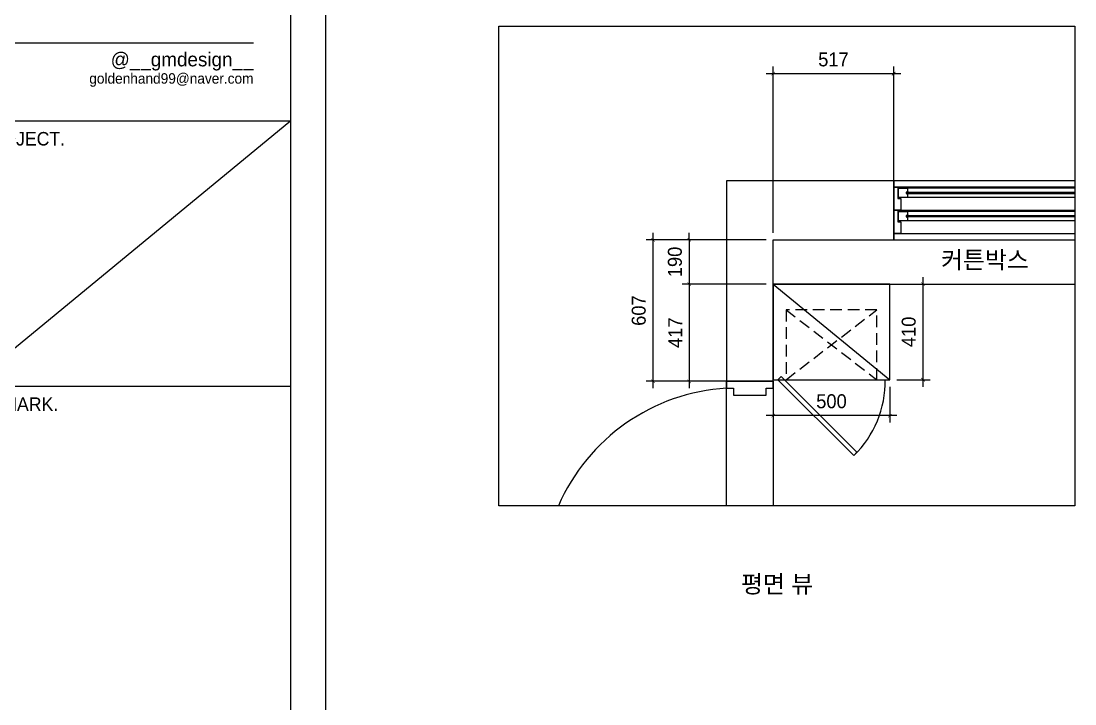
# Model space of a CAD drawing. Header units: inches. Extents: x 4138 to 127072, y -26315 to 43858.
# Drawn here: x 118931 to 123451, y 27829 to 30758 of the extents above; entities that cross this region are included whole.
import ezdxf
from ezdxf.enums import TextEntityAlignment as Align

# ---------------------------------------------------------------- set-up
doc = ezdxf.new("R2010")
doc.units = ezdxf.units.IN
doc.header["$LTSCALE"] = 50
doc.header["$MEASUREMENT"] = 0
doc.linetypes.add('DASHEDX2', pattern=[1.5, 1, -0.5])
for name, color, linetype in [('02-WAL', 2, 'Continuous'), ('03-WAL NEW', 3, 'Continuous'), ('04-WIN', 4, 'Continuous'), ('06-FUR', 6, 'Continuous'), ('F-SYM', 7, 'Continuous'), ('FORM(YOURNAME)-11', 1, 'Continuous'), ('도면층4', 4, 'Continuous'), ('도면층5', 5, 'Continuous'), ('설비', 7, 'Continuous')]:
    doc.layers.add(name, color=color, linetype=linetype)
doc.styles.add('HY 울릉도 L', font='')
doc.styles.add('YOURNAME', font='HY울릉도M.TTF')
doc.styles.add('코레일둥고', font='Korail_Round_Gothic_Medium.ttf')
doc.styles.get('HY 울릉도 L').set_extended_font_data('HY울릉도L')
doc.dimstyles.new('30', dxfattribs={"dimscale": 30, "dimtxt": 2, "dimasz": 1, "dimexe": 1, "dimexo": 1, "dimgap": 1, "dimtad": 1, "dimdec": 0, "dimrnd": 0.05, "dimdsep": 46, "dimlunit": 6, "dimtxsty": 'HY 울릉도 L', "dimblk": 'ARCHTICK', "dimcen": 2.5, "dimdle": 1, "dimclrd": 133, "dimclre": 133, "dimclrt": 30, "dimadec": 0, "dimazin": 0, "dimtfac": 1, "dimtdec": 0, "dimtix": 1, "dimtmove": 2, "dimatfit": 3, "dimldrblk": 'ARCHTICK', "dimfxl": 1, "dimlwd": -1, "dimlwe": -1, "dimarcsym": 0})

# ---------------------------------------------------------------- blocks, each defined once
blk = doc.blocks.new('FORM-PLAN')
at = {"layer": 'Defpoints', "color": 158}
blk.add_line((10556, 41093), (1346, 33504), dxfattribs=at)
blk.add_lwpolyline([(-71444, -2285), (10556, -2285), (10556, 55115), (-71444, 55115)], close=True, dxfattribs=at)
at = {"layer": 'FORM(YOURNAME)-11', "color": 251}
blk.add_line((2415, 43323), (9487, 43323), dxfattribs=at)
at = {"layer": 'FORM(YOURNAME)-11', "color": 14}
for p, q in [((1346, 41093), (10556, 41093)), ((1346, 33504), (10556, 33504))]:
    blk.add_line(p, q, dxfattribs=at)
at = {"layer": 'FORM(YOURNAME)-11', "color": 250}
blk.add_lwpolyline([(-72444, -3285), (11556, -3285), (11556, 56115), (-72444, 56115)], close=True, dxfattribs=at)
at = {"layer": 'FORM(YOURNAME)-11', "color": 14, "style": 'YOURNAME'}
for s, height, width, p in [('@__gmdesign__', 400, 1.03, (9487, 42649)), ('goldenhand99@naver.com', 300, 0.995, (9487, 42154))]:
    blk.add_text(s, height=height, dxfattribs=dict(at, width=width)).set_placement(p, align=Align.RIGHT)
for s, p in [('PROJECT.', (1603, 40579)), ('REMARK.', (1603, 32989))]:
    blk.add_text(s, height=386.1, dxfattribs=at).set_placement(p, align=Align.MIDDLE_LEFT)
at = {"layer": 'FORM(YOURNAME)-11', "color": 3, "style": 'YOURNAME'}
for tag, height, p in [('1', 450, (9905, 18188)), ('2', 450, (9905, 17544)), ('3', 450, (9905, 16257)), ('4', 450, (9905, 14326)), ('5', 515, (9905, 12009)), ('6', 515, (9905, 9757)), ('7', 515, (9905, 7504)), ('8', 515, (9905, 5252)), ('9', 515, (9905, 2999)), ('10', 515, (5655, 811)), ('11', 515, (9905, 747)), ('12', 515, (5655, -1441)), ('13', 515, (9905, -1441))]:
    blk.add_attdef(tag, text='', height=height, dxfattribs=at).set_placement(p, align=Align.MIDDLE_RIGHT)
blk = doc.blocks.new('_ARCHTICK')
at = {"color": 0, "linetype": 'ByBlock', "const_width": 0.075}
blk.add_lwpolyline([(-0.25, -0.25), (0.25, 0.25)], dxfattribs=at)
blk = doc.blocks.new('*D638')
at = {"layer": '06-FUR', "color": 133, "transparency": 16777216}
for p, q in [((121641.8, 29183), (121641.8, 29850)), ((122127.1, 29820), (121611.8, 29820)), ((122127.1, 29213), (121611.8, 29213))]:
    blk.add_line(p, q, dxfattribs=at)
at = {"layer": 'Defpoints', "color": 0, "transparency": 16777216}
for p in [(121641.8, 29820), (122157.1, 29820), (122157.1, 29213)]:
    blk.add_point(p, dxfattribs=at)
at = {"layer": '06-FUR', "color": 133, "transparency": 16777216, "xscale": 30, "yscale": 30, "zscale": 30}
for p, rotation in [((121641.8, 29820), 90), ((121641.8, 29213), 270)]:
    blk.add_blockref('_ARCHTICK', p, dxfattribs=dict(at, rotation=rotation))
at = {"layer": '06-FUR', "color": 30, "transparency": 16777216, "insert": (121580.6, 29516.5), "char_height": 60, "attachment_point": 5, "rotation": 90, "style": 'HY 울릉도 L'}
blk.add_mtext('607', dxfattribs=at)
blk = doc.blocks.new('*D639')
at = {"layer": '06-FUR', "color": 133, "transparency": 16777216}
for p, q in [((121797, 29820), (121797, 29850)), ((122127.1, 29820), (121767, 29820)), ((121797, 29820), (121797, 29630)), ((122127.1, 29630), (121767, 29630)), ((121797, 29630), (121797, 29600))]:
    blk.add_line(p, q, dxfattribs=at)
at = {"layer": 'Defpoints', "color": 0, "transparency": 16777216}
for p in [(122157.1, 29820), (121797, 29630), (122157.1, 29630)]:
    blk.add_point(p, dxfattribs=at)
at = {"layer": '06-FUR', "color": 133, "transparency": 16777216, "xscale": 30, "yscale": 30, "zscale": 30}
for p, rotation in [((121797, 29820), 270), ((121797, 29630), 90)]:
    blk.add_blockref('_ARCHTICK', p, dxfattribs=dict(at, rotation=rotation))
at = {"layer": '06-FUR', "color": 30, "transparency": 16777216, "insert": (121735.7, 29725), "char_height": 60, "attachment_point": 5, "rotation": 90, "style": 'HY 울릉도 L'}
blk.add_mtext('190', dxfattribs=at)
blk = doc.blocks.new('*D640')
at = {"layer": '06-FUR', "color": 133, "transparency": 16777216}
for p, q in [((121797, 29660), (121797, 29183)), ((122127.1, 29630), (121767, 29630)), ((122127.1, 29213), (121767, 29213))]:
    blk.add_line(p, q, dxfattribs=at)
at = {"layer": 'Defpoints', "color": 0, "transparency": 16777216}
for p in [(122157.1, 29630), (121797, 29213), (122157.1, 29213)]:
    blk.add_point(p, dxfattribs=at)
at = {"layer": '06-FUR', "color": 133, "transparency": 16777216, "xscale": 30, "yscale": 30, "zscale": 30}
for p, rotation in [((121797, 29630), 90), ((121797, 29213), 270)]:
    blk.add_blockref('_ARCHTICK', p, dxfattribs=dict(at, rotation=rotation))
at = {"layer": '06-FUR', "color": 30, "transparency": 16777216, "insert": (121737, 29421.5), "char_height": 60, "attachment_point": 5, "rotation": 90, "style": 'HY 울릉도 L'}
blk.add_mtext('417', dxfattribs=at)
blk = doc.blocks.new('*D641')
at = {"layer": '06-FUR', "color": 133, "transparency": 16777216}
for p, q in [((122157.1, 29850), (122157.1, 30563)), ((122674.1, 29850), (122674.1, 30563)), ((122127.1, 30533), (122704.1, 30533))]:
    blk.add_line(p, q, dxfattribs=at)
at = {"layer": 'Defpoints', "color": 0, "transparency": 16777216}
for p in [(122674.1, 30533), (122157.1, 29820), (122674.1, 29820)]:
    blk.add_point(p, dxfattribs=at)
at = {"layer": '06-FUR', "color": 133, "transparency": 16777216, "xscale": 30, "yscale": 30, "zscale": 30, "rotation": 180}
blk.add_blockref('_ARCHTICK', (122157.1, 30533), dxfattribs=at)
at = {"layer": '06-FUR', "color": 133, "transparency": 16777216, "xscale": 30, "yscale": 30, "zscale": 30}
blk.add_blockref('_ARCHTICK', (122674.1, 30533), dxfattribs=at)
at = {"layer": '06-FUR', "color": 30, "transparency": 16777216, "insert": (122415.6, 30593.7), "char_height": 60, "attachment_point": 5, "style": 'HY 울릉도 L'}
blk.add_mtext('517', dxfattribs=at)
blk = doc.blocks.new('*D642')
at = {"layer": '06-FUR', "color": 133, "transparency": 16777216}
for p, q in [((122157.1, 29190), (122157.1, 29035.7)), ((122657.1, 29190), (122657.1, 29035.7)), ((122687.1, 29065.7), (122127.1, 29065.7))]:
    blk.add_line(p, q, dxfattribs=at)
at = {"layer": 'Defpoints', "color": 0, "transparency": 16777216}
for p in [(122157.1, 29220), (122657.1, 29220), (122157.1, 29065.7)]:
    blk.add_point(p, dxfattribs=at)
at = {"layer": '06-FUR', "color": 133, "transparency": 16777216, "xscale": 30, "yscale": 30, "zscale": 30, "rotation": 180}
blk.add_blockref('_ARCHTICK', (122157.1, 29065.7), dxfattribs=at)
at = {"layer": '06-FUR', "color": 133, "transparency": 16777216, "xscale": 30, "yscale": 30, "zscale": 30}
blk.add_blockref('_ARCHTICK', (122657.1, 29065.7), dxfattribs=at)
at = {"layer": '06-FUR', "color": 30, "transparency": 16777216, "insert": (122407.1, 29127.1), "char_height": 60, "attachment_point": 5, "style": 'HY 울릉도 L'}
blk.add_mtext('500', dxfattribs=at)
blk = doc.blocks.new('*D643')
at = {"layer": '06-FUR', "color": 133, "transparency": 16777216}
for p, q in [((122799.7, 29190), (122799.7, 29660)), ((122687.1, 29630), (122829.7, 29630)), ((122687.1, 29220), (122829.7, 29220))]:
    blk.add_line(p, q, dxfattribs=at)
at = {"layer": 'Defpoints', "color": 0, "transparency": 16777216}
for p in [(122657.1, 29630), (122799.7, 29630), (122657.1, 29220)]:
    blk.add_point(p, dxfattribs=at)
at = {"layer": '06-FUR', "color": 133, "transparency": 16777216, "xscale": 30, "yscale": 30, "zscale": 30}
for p, rotation in [((122799.7, 29630), 90), ((122799.7, 29220), 270)]:
    blk.add_blockref('_ARCHTICK', p, dxfattribs=dict(at, rotation=rotation))
at = {"layer": '06-FUR', "color": 30, "transparency": 16777216, "insert": (122738.5, 29425), "char_height": 60, "attachment_point": 5, "rotation": 90, "style": 'HY 울릉도 L'}
blk.add_mtext('410', dxfattribs=at)

msp = doc.modelspace()

# ---------------------------------------------------------------- linework, layer by layer
at = {"layer": '02-WAL'}
msp.add_line((122674.1, 29820), (122674.1, 30073), dxfattribs=at)
at = {"layer": '03-WAL NEW'}
for p, q in [((122674.1, 29820), (122674.1, 30073)), ((122157.1, 29213), (121957.1, 29213)), ((121957.1, 29213), (122157.1, 29213))]:
    msp.add_line(p, q, dxfattribs=at)
for points in [[(122674.1, 30073), (121957.1, 30073), (121957.1, 29213)], [(122157.1, 29213), (122157.1, 29820), (122674.1, 29820)]]:
    msp.add_lwpolyline(points, dxfattribs=at)
at = {"layer": '04-WIN'}
for p, q in [((122691.6, 30046.5), (123451.2, 30046.5)), ((123451.2, 30041.7), (122732.8, 30041.7)), ((123451.2, 30001.7), (122732.8, 30001.7)), ((122691.6, 29946.5), (123451.2, 29946.5)), ((122704.1, 29946.5), (123451.2, 29946.5)), ((123451.2, 29941.7), (122732.8, 29941.7)), ((123451.2, 29901.7), (122732.8, 29901.7)), ((122704.1, 29846.5), (123451.2, 29846.5))]:
    msp.add_line(p, q, dxfattribs=at)
for points in [[(123451.2, 30073), (122674.1, 30073), (122674.1, 29820), (123451.2, 29820)], [(123451.2, 30046.5), (122674.1, 30046.5), (122674.1, 29846.5), (123451.2, 29846.5)], [(122674.1, 30037.5), (122674.1, 30046.5), (122691.6, 30046.5), (122691.6, 29997.5), (122704.1, 29997.5), (122704.1, 29946.5), (122674.1, 29946.5), (122674.1, 29955.5)], [(123451.2, 30023.4), (122729.4, 30023.4), (122729.4, 30019.4), (123451.2, 30019.4)], [(122732.8, 30027.2), (122735.6, 30025.8), (122736.1, 30024.8), (122736.7, 30023.4)], [(122732.8, 30015.6), (122735.6, 30017), (122736.1, 30018), (122736.7, 30019.4)], [(122674.1, 29937.5), (122674.1, 29946.5), (122691.6, 29946.5), (122691.6, 29897.5), (122704.1, 29897.5), (122704.1, 29846.5), (122674.1, 29846.5), (122674.1, 29855.5)], [(123451.2, 29923.4), (122729.4, 29923.4), (122729.4, 29919.4), (123451.2, 29919.4)], [(122732.8, 29927.2), (122735.6, 29925.8), (122736.1, 29924.8), (122736.7, 29923.4)], [(122732.8, 29915.6), (122735.6, 29917), (122736.1, 29918), (122736.7, 29919.4)]]:
    msp.add_lwpolyline(points, dxfattribs=at)
for points in [[(122732.8, 30016.4), (122732.8, 30001.7), (122694.8, 30001.7), (122694.8, 30041.7), (122732.8, 30041.7), (122732.8, 30026.4), (122727.3, 30024.6), (122727.3, 30018.2)], [(122732.8, 29916.4), (122732.8, 29901.7), (122694.8, 29901.7), (122694.8, 29941.7), (122732.8, 29941.7), (122732.8, 29926.4), (122727.3, 29924.6), (122727.3, 29918.2)]]:
    msp.add_lwpolyline(points, close=True, dxfattribs=at)
at = {"layer": '06-FUR', "color": 7}
msp.add_line((122157.1, 29630), (123451.2, 29630), dxfattribs=at)
at = {"layer": '06-FUR', "color": 7, "linetype": 'DASHEDX2'}
for p, q in [((122212.1, 29220), (122602.1, 29520)), ((122212.1, 29520), (122602.1, 29220))]:
    msp.add_line(p, q, dxfattribs=at)
at = {"layer": '06-FUR'}
msp.add_lwpolyline([(120980.4, 30736.1), (123451.2, 30736.1), (123451.2, 28678.3), (120980.4, 28678.3)], close=True, dxfattribs=at)
msp.add_lwpolyline([(122157.1, 29630), (122157.1, 29220), (122657.1, 29220), (122657.1, 29630), (122157.1, 29630), (122657.1, 29220)], dxfattribs=at)
at = {"layer": '06-FUR', "color": 7, "linetype": 'DASHEDX2'}
msp.add_lwpolyline([(122212.1, 29220), (122602.1, 29220), (122602.1, 29520), (122212.1, 29520)], close=True, dxfattribs=at)
at = {"layer": '06-FUR', "color": 8}
msp.add_lwpolyline([(122177.1, 29220), (122502.4, 28894.7), (122516.5, 28908.9), (122191.3, 29234.1)], close=True, dxfattribs=at)
msp.add_arc((122201.3, 29210), 436, 313.6857, 1.3143, dxfattribs=at)
at = {"layer": '도면층4'}
for p, q in [((121957.1, 28678.3), (121957.1, 29213)), ((122157.1, 29213), (122157.1, 28678.3))]:
    msp.add_line(p, q, dxfattribs=at)
msp.add_lwpolyline([(121957.1, 29213), (121957.1, 29183), (121987.1, 29183), (121987.1, 29153), (122127.1, 29153), (122127.1, 29183), (122157.1, 29183), (122157.1, 29213), (121957.1, 29213)], dxfattribs=at)
at = {"layer": '도면층5'}
msp.add_arc((122006, 28345.5), 838.9, 93.3411, 156.6253, dxfattribs=at)

# ---------------------------------------------------------------- block references
at = {"layer": 'F-SYM', "xscale": 0.15, "yscale": 0.15, "zscale": 0.15}
msp.add_blockref('FORM-PLAN', (118505, 24166.7), dxfattribs=at)

# ---------------------------------------------------------------- texts
at = {"layer": '설비', "style": '코레일둥고'}
for s, p in [('커튼박스', (123065.1, 29696.4)), ('평면 뷰', (122173.9, 28305.6))]:
    msp.add_text(s, height=75, dxfattribs=at).set_placement(p, align=Align.CENTER)

# ---------------------------------------------------------------- dimensions: what is measured, and where the dimension line sits
at = {"layer": '06-FUR'}
for base, p1, p2, picture, middle in [((122674.1, 30533), (122157.1, 29820), (122674.1, 29820), '*D641', (122415.6, 30593.7)), ((122157.1, 29065.7), (122657.1, 29220), (122157.1, 29220), '*D642', (122407.1, 29127.1))]:
    dim = msp.add_linear_dim(base=base, p1=p1, p2=p2, dimstyle='30', dxfattribs=at)
    dim.commit()
    dim.dimension.update_dxf_attribs({"geometry": picture, "text_midpoint": middle})
for base, p1, p2, picture, middle in [((121641.8, 29820), (122157.1, 29213), (122157.1, 29820), '*D638', (121580.6, 29516.5)), ((121797, 29630), (122157.1, 29820), (122157.1, 29630), '*D639', (121735.7, 29725)), ((121797, 29213), (122157.1, 29630), (122157.1, 29213), '*D640', (121737, 29421.5)), ((122799.7, 29630), (122657.1, 29220), (122657.1, 29630), '*D643', (122738.5, 29425))]:
    dim = msp.add_linear_dim(base=base, p1=p1, p2=p2, angle=90, dimstyle='30', dxfattribs=at)
    dim.commit()
    dim.dimension.update_dxf_attribs({"geometry": picture, "text_midpoint": middle})

doc.saveas('drawing.dxf')
